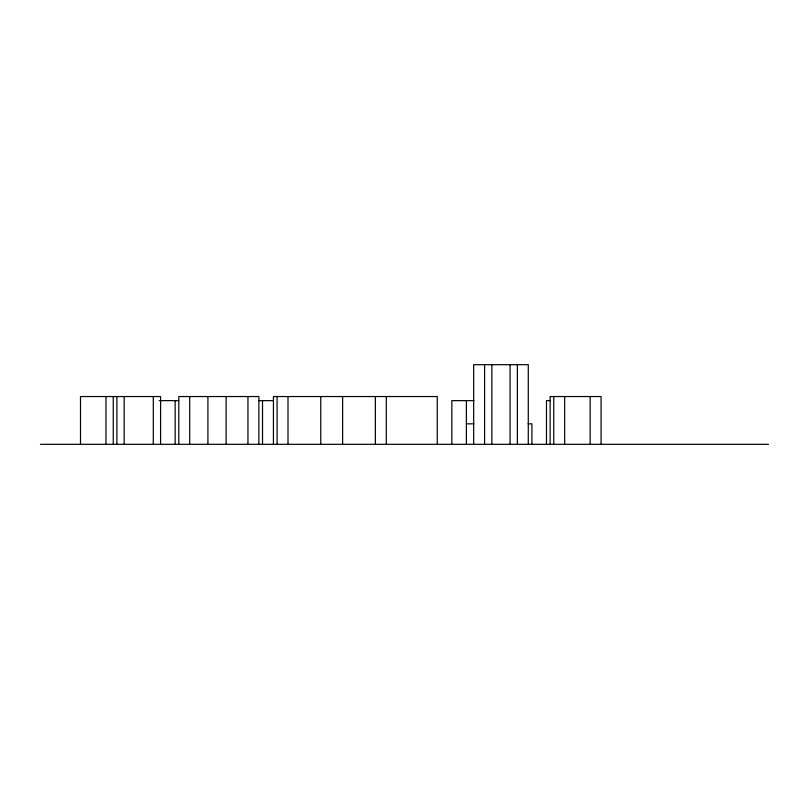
<?xml version="1.0" encoding="UTF-8"?>
<svg xmlns="http://www.w3.org/2000/svg" width="809" height="809" viewBox="0 0 809 809"><rect width="100%" height="100%" fill="white"/><g stroke="black" fill="none" stroke-linecap="round" stroke-linejoin="round"><path stroke-width="1.21" d="M159.221 400.637L178.789 400.637M258.88 400.637L273.442 400.637M473.892 400.637L451.827 400.637L451.827 444.313M550.12 400.637L546.479 400.637L546.479 444.313M466.388 423.835L473.953 423.835M528.135 423.835L531.918 423.835L531.918 444.313M40.45 444.313L768.55 444.313M601.087 444.313L601.087 396.541L550.12 396.541L550.12 444.313M590.166 396.541L590.166 444.313M564.682 396.541L564.682 444.313M553.76 396.541L553.76 444.313M528.277 444.313L528.277 364.687L473.669 364.687L473.669 444.313M517.356 364.687L517.356 444.313M510.074 364.687L510.074 444.313M491.872 364.687L491.872 444.313M484.591 364.687L484.591 444.313M466.388 400.637L466.388 444.313M437.264 444.313L437.264 396.541L273.442 396.541L273.442 444.313M386.298 396.541L386.298 444.313M375.376 396.541L375.376 444.313M342.611 396.541L342.611 444.313M320.768 396.541L320.768 444.313M288.004 396.541L288.004 444.313M277.082 396.541L277.082 444.313M262.521 400.637L262.521 444.313M258.88 444.313L258.88 396.541L178.789 396.541L178.789 444.313M247.958 396.541L247.958 444.313M226.115 396.541L226.115 444.313M207.913 396.541L207.913 444.313M189.71 396.541L189.71 444.313M175.148 400.637L175.148 444.313M160.587 444.313L160.587 396.541L80.495 396.541L80.495 444.313M153.305 396.541L153.305 444.313M124.181 396.541L124.181 444.313M116.9 396.541L116.9 444.313M113.26 396.541L113.26 444.313M105.979 396.541L105.979 444.313"/></g></svg>
